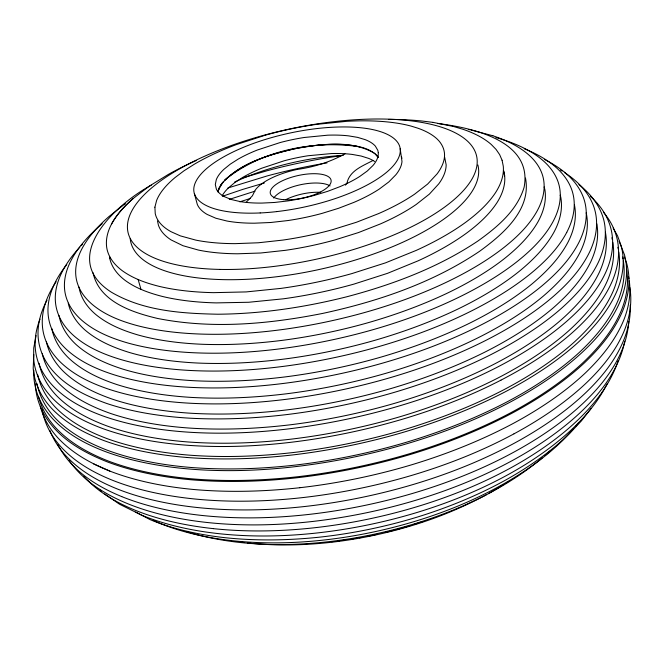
<?xml version="1.0" encoding="UTF-8"?>
<svg xmlns="http://www.w3.org/2000/svg" width="664" height="664" viewBox="0 0 664 664"><rect width="100%" height="100%" fill="white"/><g stroke="black" fill="none" stroke-linecap="round" stroke-linejoin="round"><path stroke-width="1" d="M33.798 370.28L33.897 377.575A306.311 138.975 -12.2 0 0 52.796 418.868C66.939 434.073 85.681 444.1 104.895 451.412A305.83 138.535 -12.2 0 0 188.725 468.975C224.108 471.963 259.757 470.743 295.007 466.684A305.639 138.361 -12.3 0 0 407.862 443.444C442.498 433.086 476.345 419.897 508.367 403.065A305.805 138.519 -12.4 0 0 581.647 352.866C597.459 338.2 611.801 321.276 620.217 301.224A306.278 138.942 -12.4 0 0 624.459 254.744L619.089 241.223M33.806 354.51L33.2 368.238A305.183 136.56 -12.2 0 0 51.966 408.733C66.226 423.557 84.735 433.285 103.775 440.522A304.685 136.12 -12.2 0 0 187.115 457.496M218.066 192.029L219.195 187.771M218.157 190.726L219.859 186.484L222.531 182.567M36.122 335.569L33.731 347.977L33.648 358.51A302.377 133.398 -12.2 0 0 52.282 398.018C66.325 412.601 84.776 422.022 103.601 428.886A301.912 132.991 -12.2 0 0 186.127 445.171C220.971 447.81 256.038 446.407 290.716 442.315A301.722 132.825 -12.3 0 0 401.828 419.391C435.941 409.273 469.315 396.458 500.963 380.14M218.215 190.319L223.112 181.911M40.023 319.118C36.329 328.365 34.528 338.424 35.3 348.384A298.509 129.77 -12.2 0 0 53.784 386.722C67.72 400.882 85.93 409.92 104.464 416.502A298.053 129.372 -12.2 0 0 185.795 431.99C220.116 434.43 254.636 432.953 288.782 428.861A297.862 129.214 -12.3 0 0 398.201 406.26C431.808 396.342 464.692 383.809 495.925 367.881A298.028 129.355 -12.4 0 0 567.62 320.521C583.075 306.793 597.276 290.981 605.9 271.999A298.468 129.737 -12.4 0 0 610.872 228.433C607.668 215.858 599.949 204.802 590.288 196.295M196.253 160.539A206.081 78.435 -12.3 0 0 168.415 174.375L149.251 186.169L133.09 198.569A205.865 78.269 -12.2 0 0 111.427 224.274C107.427 231.902 105.203 240.717 107.037 249.282A205.591 78.061 -12.2 0 0 122.608 270.945C133.422 278.648 146.105 283.072 158.879 286.292A205.367 77.887 -12.3 0 0 213.65 292.658L246.195 291.919L280.897 288.4A205.276 77.821 -12.3 0 0 351.812 273.609L385.452 262.878L416.278 250.378A205.35 77.879 -12.3 0 0 465.887 222.149C477.001 213.874 487.567 204.537 495.336 192.95A205.566 78.045 -12.4 0 0 503.279 166.216L502.075 160.248M606.971 384.016C599.202 399.803 587.872 413.572 575.431 425.906A280.963 140.195 -12.4 0 1 508.79 474.245C479.997 490.156 449.37 502.573 417.938 512.193A280.822 140.054 -12.3 0 1 315.881 533.101C283.744 536.545 251.241 537.126 219.078 533.69A280.98 140.22 -12.2 0 1 141.59 515.139L119.445 504.175L104.696 493.958M46.995 300.252C40.819 311.69 37.084 324.771 38.213 337.851A293.272 125.579 -12.2 0 0 56.531 374.828C70.284 388.564 88.329 396.881 106.398 403.355A293.023 125.272 -12.2 0 0 186.152 417.963C219.801 420.063 253.565 418.536 287.022 414.552A292.841 125.114 -12.3 0 0 394.15 392.407C427.06 382.647 459.264 370.454 489.974 355.082A292.998 125.255 -12.4 0 0 560.499 309.167C575.655 295.771 589.624 280.523 598.43 262.131A293.447 125.637 -12.4 0 0 603.759 219.908C600.281 206.479 591.641 195.091 581.1 186.327A294.011 126.118 -12.4 0 0 578.892 184.559M566.741 232.375C558.109 248.635 544.895 261.906 530.793 273.502A267.982 109.178 -12.3 0 1 466.028 313.624C438.174 327.128 409.016 337.843 379.285 346.442A267.858 109.079 -12.3 0 1 282.806 366.445C252.66 370.296 222.199 372.006 191.838 370.553A268.007 109.195 -12.3 0 1 119.321 359.083C102.754 353.978 86.337 346.915 73.264 335.254A268.372 109.494 -12.2 0 1 55.602 303.514C54.091 291.255 57.967 278.988 63.985 268.414A268.82 109.859 -12.2 0 1 79.854 247.108M220.639 185.181C238.451 163.22 267.725 155.343 294.094 148.852C320.338 144.345 350.252 139.299 374.463 153.235M591.084 408.401L581.415 420.885L569.787 433.31A272.887 137.597 -12.4 0 1 505.196 480.296C477.325 495.61 447.76 507.645 417.399 517.048A272.746 137.456 -12.3 0 1 318.878 537.234C287.778 540.446 256.379 540.969 225.27 537.716A272.904 137.614 -12.2 0 1 150.056 519.613L135.663 512.044M575.97 425.956L578.435 422.935M573.447 428.969L562.864 440.249A263.085 134.028 -12.4 0 1 500.631 485.575C473.955 500.39 445.544 511.961 416.394 520.908A262.961 133.904 -12.3 0 1 321.916 540.247C292.077 543.426 261.898 543.899 232.035 540.654A263.102 134.045 -12.2 0 1 159.501 523.141L153.027 520.302M224.283 180.6C244.692 161.161 273.203 153.276 300.128 147.665C315.101 144.976 330.39 143.607 345.595 144.71C357.107 145.889 370.421 147.591 378.165 157.102M246.319 202.122L252.362 195.872L255.275 190.07A48.646 18.003 -12.3 0 1 297.132 169.453C313.873 167.096 330.174 162.074 344.956 153.807M224.864 179.944C261.317 150.305 313.449 140.013 359.365 146.736M102.273 223.677L100.696 225.005A256.868 103.186 -12.2 0 0 72.376 258.022C66.749 267.957 63.188 279.527 64.798 291.023A256.462 102.854 -12.2 0 0 82.162 320.604C94.828 331.444 110.556 337.901 126.384 342.574A256.121 102.588 -12.3 0 0 195.506 352.833C224.341 354.036 253.25 352.293 281.851 348.583A255.989 102.48 -12.3 0 0 373.351 329.585C401.579 321.476 429.284 311.391 455.803 298.734A256.113 102.571 -12.3 0 0 517.729 261.093C531.291 250.212 544.048 237.762 552.589 222.448A256.437 102.837 -12.4 0 0 559.578 187.547C557.544 176.367 550.522 166.739 541.89 159.617A256.844 103.161 -12.4 0 0 504.582 140.195L499.801 138.693M122.458 205.857L109.211 216.356A242.692 95.774 -12.2 0 0 82.768 247.257C77.588 256.487 74.401 267.277 76.128 277.901A242.318 95.483 -12.2 0 0 93.068 305.108C105.236 315.026 120.151 320.845 135.124 325.045A242.02 95.242 -12.3 0 0 200.237 334.05C227.279 334.988 254.37 333.245 281.179 329.709A241.903 95.151 -12.3 0 0 366.843 311.897C393.32 304.344 419.316 294.982 444.241 283.271A242.011 95.234 -12.3 0 0 502.781 248.402C515.696 238.31 527.888 226.789 536.255 212.546A242.302 95.467 -12.4 0 0 543.65 180.052C542.023 169.644 535.624 160.597 527.664 153.957A242.659 95.749 -12.4 0 0 492.862 135.763M123.28 205.242L125.479 203.699M151.317 185.19C115.992 203.972 57.627 257.806 111.32 292.16C143.266 311.009 181.637 313.499 217.875 314.221C261.367 313.889 304.635 307.366 346.774 296.775C392.864 284.59 438.265 267.584 478.047 240.916C497.211 227.121 517.057 210.695 524.12 187.231C532.976 140.403 471.465 127.687 437.468 123.446M513.994 433.833C482.313 450.881 448.723 464.211 414.303 474.619A303.896 143.042 -12.3 0 1 302.211 497.643C267.127 501.561 231.636 502.507 196.461 499.162A304.079 143.225 -12.2 0 1 112.838 480.404C93.458 472.668 74.717 462.078 60.598 446.449A304.56 143.673 -12.2 0 1 42.056 409.298M372.902 160.514C362.959 165.867 349.745 170.515 347.023 182.874A48.646 18.003 -12.3 0 1 345.446 185.131M486.031 494.904C463.281 506.707 439.377 516.169 414.892 523.688A251.863 129.53 -12.3 0 1 325.061 542.081C296.634 545.094 267.874 545.534 239.438 542.422A251.988 129.663 -12.2 0 1 186.244 531.54M222.548 196.245L242.717 189.406L264.322 183.007M419.714 522.593L422.52 521.63M229.304 199.383L254.968 191.182M227.926 187.978L267.335 175.885A270.538 115.926 -12.3 0 1 327.037 162.904M239.787 201.839L250.444 198.436M414.029 524.411L418.768 522.9M242.958 177.786L267.152 170.731A260.678 109.925 -12.3 0 1 333.369 156.812L341.686 155.592M299.796 487.725C264.562 491.584 228.989 492.613 193.656 489.492A305.332 141.988 -12.2 0 1 109.834 471.083C90.511 463.339 71.853 452.931 57.577 437.526A305.838 142.453 -12.2 0 1 40.288 406.227M187.115 457.496C222.332 460.202 257.74 458.915 292.807 454.923A304.486 135.937 -12.3 0 0 405.057 431.783C439.493 421.424 473.15 408.385 505.113 391.868A304.66 136.095 -12.4 0 0 578.161 342.375C593.832 327.85 608.091 311.275 616.74 291.546A305.149 136.527 -12.4 0 0 621.172 245.863L617.537 235.778L613.138 228.051M213.459 528.652C246.527 532.13 279.942 531.474 312.976 527.921A287.778 141.971 -12.3 0 0 418.029 506.383C450.366 496.523 481.873 483.774 511.504 467.473A287.927 142.121 -12.4 0 0 579.888 418.046C594.977 403.214 608.373 386.108 616.159 366.262A288.334 142.528 -12.4 0 0 618.068 360.867M247.514 542.936L251.299 543.293M253.191 543.476C278.166 545.841 303.357 545.227 328.282 542.621A239.106 124.151 -12.3 0 0 412.859 525.307C441.477 516.634 469.066 504.723 495.095 490.015A251.971 129.646 -12.4 0 0 542.073 458.011M433.111 122.392L421.939 121.006A206.072 78.427 -12.3 0 0 388.54 119.42M433.102 122.392L453.603 126.509L462.8 129.248A205.848 78.252 -12.4 0 1 491.302 144.52L496.025 149.367L499.643 154.621L502.075 160.24M468.327 129.472L470.087 129.795M471.091 130.011L492.862 135.755M495.867 137.556L498.838 138.394M109.444 389.428C91.723 383.518 74.243 375.376 60.615 362.312A286.591 120.815 -12.2 0 1 42.488 326.879C41.16 313.342 45.509 299.896 52.141 288.234A287.105 121.255 -12.2 0 1 56.141 281.76M109.809 258.628L109.552 256.586L109.801 258.62A204.861 79.107 -12.2 0 0 125.438 280.615C136.22 288.417 148.894 292.957 161.676 296.268A204.637 78.941 -12.3 0 0 216.323 302.892L248.751 302.261L283.337 298.817A204.553 78.867 -12.3 0 0 353.97 284.092L387.461 273.352L418.154 260.811A204.628 78.933 -12.3 0 0 467.514 232.417C478.611 224.058 489.119 214.621 496.805 202.96A204.844 79.099 -12.4 0 0 504.657 175.91L503.644 170.864L504.657 175.91M121.753 496.606C102.555 488.762 84.037 478.047 70.085 462.451A298.7 144.354 -12.2 0 1 57.768 444.365M93.591 463.895L109.826 471.083M564.583 172.275C574.327 180.226 582.361 190.867 585.117 203.325A278.316 115.436 -12.4 0 1 578.966 242.31C570.301 259.408 556.722 273.427 542.181 285.661A277.934 115.121 -12.3 0 1 475.075 327.966C446.092 342.226 415.705 353.489 384.713 362.511A277.793 115.005 -12.3 0 1 284.001 383.369C252.552 387.319 220.772 388.988 189.107 387.278A277.95 115.138 -12.3 0 1 113.718 374.679C96.529 369.167 79.531 361.531 66.151 349.131A278.341 115.461 -12.2 0 1 48.231 315.45C46.82 302.51 50.962 289.612 57.311 278.465A278.83 115.868 -12.2 0 1 66.765 264.538M100.139 490.123L101.567 491.426M375.26 153.816L378.165 157.434M83.631 476.188C97.284 491.426 115.312 502.017 134.062 509.794A287.944 142.146 -12.2 0 0 213.468 528.644M603.402 212.214C609.594 219.386 614.208 227.926 616.665 237.089A302.344 133.364 -12.4 0 1 611.967 281.802C603.427 301.24 589.109 317.483 573.497 331.602A301.888 132.966 -12.4 0 1 500.955 380.14M624.392 257.068L626.774 263.699A306.859 141.075 -12.4 0 1 622.683 310.81C614.192 331.012 599.966 348.102 584.212 363.083A306.37 140.627 -12.4 0 1 510.94 413.788C478.86 430.662 445.004 443.95 410.344 454.466A306.187 140.461 -12.3 0 1 297.339 477.723C261.989 481.641 226.299 482.753 190.834 479.748A306.394 140.643 -12.2 0 1 106.813 461.696C87.606 453.977 68.641 444.025 54.523 428.529A306.677 141.009 -12.2 0 1 35.59 387.51M444.639 157.152L446.15 164.78A149.516 55.552 -12.3 0 1 438.713 183.903L429.367 194.12L416.303 204.396A149.4 55.469 -12.3 0 1 380.414 223.926L358.543 232.541L334.855 239.961A149.358 55.436 -12.3 0 1 285.13 250.361L260.72 253.001L237.687 253.781A149.4 55.469 -12.3 0 1 198.287 250.037L182.99 245.721L171.188 239.97A149.524 55.56 -12.3 0 1 158.414 225.146L157.492 220.929M560.192 195.158L560.756 197.117A255.715 104.165 -12.4 0 1 553.851 232.4C545.293 247.755 532.677 260.296 519.19 271.368A255.374 103.891 -12.3 0 1 457.571 309.216C431.152 321.849 403.587 331.95 375.484 340.134A255.25 103.791 -12.3 0 1 284.366 359.041C255.839 362.635 227.047 364.279 198.304 363.067A255.391 103.908 -12.3 0 1 129.364 352.476C113.519 347.612 97.882 340.997 85.15 330.141A255.74 104.19 -12.2 0 1 68.251 303.182M138.17 279.61L141 289.438M544.165 186.924L544.887 189.672A241.613 96.736 -12.4 0 1 537.583 222.531C529.208 236.807 517.14 248.427 504.3 258.694A241.314 96.496 -12.3 0 1 446.05 293.754C421.217 305.448 395.354 314.819 368.993 322.447A241.206 96.404 -12.3 0 1 283.677 340.167C256.943 343.603 229.96 345.255 203.001 344.301A241.331 96.504 -12.3 0 1 138.062 334.98C123.064 330.597 108.24 324.63 96.014 314.694A241.638 96.753 -12.2 0 1 78.999 287.114M194.336 193.465L197.308 204.429A106.589 38.819 -12.3 0 0 207.168 214.439L215.817 218.224L226.814 220.996A106.53 38.769 -12.3 0 0 254.636 223.187L270.704 222.498L287.653 220.581A106.506 38.753 -12.3 0 0 322.123 213.36L338.599 208.28L353.887 202.387A106.53 38.769 -12.3 0 0 379.335 189.016L388.822 181.936L395.794 174.856A106.589 38.811 -12.3 0 0 401.986 161.452L400.184 148.686A102.704 36.727 -12.3 0 0 398.134 143.1A106.389 38.064 -12.3 0 0 378.181 130.949A102.596 36.653 -12.3 0 0 367.707 128.658A106.423 38.089 -12.3 0 0 328.365 127.496A102.522 36.603 -12.3 0 0 313.64 128.965A106.439 38.097 -12.3 0 0 268.704 138.436A102.522 36.603 -12.3 0 0 254.486 143.059A106.423 38.089 -12.3 0 0 218.166 160.148A102.58 36.644 -12.3 0 0 209.069 166.54A106.389 38.064 -12.3 0 0 194.22 185.97A102.696 36.727 -12.3 0 0 193.988 192.02A106.34 38.031 -12.3 0 0 208.72 206.67A102.804 36.802 -12.3 0 0 218.572 209.89A106.306 38.006 -12.3 0 0 260.172 212.945M401.438 156.43L401.919 158.372M93.035 272.771C99.185 301.647 132.128 312.379 157.426 318.421C212.073 329.294 268.563 324.165 322.795 313.391C377.924 301.448 432.604 282.997 479.657 251.241C502.681 234.458 531.665 209.973 525.49 178.043M35.399 383.825L35.507 386.597M477.873 164.938A177.794 67.388 -12.3 0 1 315.989 270.182A177.794 67.388 -12.3 0 1 130.194 238.559M273.709 198.063A30.984 11.662 -12.3 0 1 300.443 184.741A30.984 11.662 -12.3 0 1 330.083 185.912M524.203 148.719A268.787 109.834 -12.4 0 1 554.091 165.751C563.329 173.296 570.891 183.463 573.306 195.316A268.339 109.469 -12.4 0 1 566.732 232.375M81.199 245.663A268.82 109.859 -12.2 0 1 82.585 244.219M574.426 204.844A267.584 110.847 -12.4 0 1 567.944 242.302C559.287 258.595 546.223 271.974 532.204 283.76A267.219 110.539 -12.3 0 1 467.771 324.09C440.016 337.561 411.008 348.309 381.41 356.975A267.077 110.431 -12.3 0 1 285.329 376.886C255.275 380.605 224.93 382.223 194.668 380.754A267.235 110.556 -12.3 0 1 122.334 368.96C105.75 363.631 89.432 356.41 76.294 344.732A267.617 110.871 -12.2 0 1 58.971 315.458M626.642 269.8A305.432 140.394 -12.4 0 1 621.222 310.777C612.739 330.871 598.563 347.87 582.867 362.776A304.942 139.946 -12.4 0 1 509.935 413.191C478.022 429.965 444.357 443.17 409.879 453.636A304.768 139.789 -12.3 0 1 297.497 476.76C262.338 480.661 226.839 481.774 191.572 478.802A304.967 139.971 -12.2 0 1 107.95 460.882C88.727 453.313 70.127 443.137 55.859 427.923A305.473 140.428 -12.2 0 1 38.661 397.113M544.339 159.393A278.797 115.843 -12.4 0 1 564.574 172.275M586.188 212.804A277.527 116.856 -12.4 0 1 580.137 252.196C571.43 269.327 558.017 283.453 543.55 295.887A277.129 116.515 -12.3 0 1 476.785 338.416C447.909 352.625 417.681 363.93 386.822 373.027A276.988 116.399 -12.3 0 1 286.533 393.785C255.175 397.595 223.519 399.172 191.962 397.445A277.154 116.532 -12.2 0 1 116.756 384.506C99.55 378.762 82.66 370.977 69.205 358.552A277.56 116.881 -12.2 0 1 51.784 328.497M618.79 252.029A301.506 134.833 -12.4 0 1 613.013 291.479C604.398 310.959 590.263 327.302 574.75 341.636A301.024 134.41 -12.4 0 1 502.565 390.399C471.033 406.667 437.842 419.507 403.878 429.724A300.858 134.261 -12.3 0 1 293.231 452.533C258.645 456.475 223.726 457.762 188.991 455.13A301.049 134.435 -12.2 0 1 106.68 438.481C87.839 431.368 69.521 421.789 55.361 407.206A301.539 134.867 -12.2 0 1 37.74 374.894M617.852 247.282A301.506 134.833 -12.4 0 1 618.275 249.166M612.822 242.352A297.638 131.206 -12.4 0 1 606.962 281.735C598.289 300.759 584.245 316.662 568.899 330.622A297.173 130.8 -12.4 0 1 497.552 378.198C466.435 394.084 433.716 406.634 400.267 416.652A297.007 130.65 -12.3 0 1 291.305 439.136C257.258 443.079 222.88 444.448 188.659 442.016A297.198 130.825 -12.2 0 1 107.535 426.155C88.984 419.333 70.915 410.136 56.863 395.968A297.671 131.24 -12.2 0 1 39.126 363.341M611.859 237.745A297.638 131.206 -12.4 0 1 612.291 239.571M605.402 232.217A292.417 127.007 -12.4 0 1 599.517 271.925C590.811 290.417 576.916 305.805 561.802 319.318A291.977 126.625 -12.4 0 1 491.617 365.457C461.065 380.879 429.002 393.088 396.225 402.849A291.811 126.484 -12.3 0 1 289.537 424.885C256.196 428.803 222.54 430.255 189.016 428.039A291.994 126.641 -12.2 0 1 109.452 413.074C91.275 406.567 73.513 397.794 59.611 384.132A292.459 127.04 -12.2 0 1 42.255 353.646M109.444 389.419A286.176 120.466 -12.2 0 0 187.24 403.065C219.983 405.032 252.868 403.413 285.404 399.404A286.01 120.325 -12.3 0 0 389.652 377.824C421.715 368.462 453.122 356.684 483.035 341.794A286.151 120.45 -12.3 0 0 552.033 297.547C566.956 284.756 580.809 270.057 589.491 252.237A286.566 120.79 -12.4 0 0 595.21 211.534C592.172 198.544 583.731 187.472 573.53 179.147A287.072 121.222 -12.4 0 0 564.508 172.582M560.391 170.025A287.072 121.222 -12.4 0 1 562.059 171.038M596.828 223.785A285.752 122.226 -12.4 0 1 590.62 262.072C581.888 279.934 568.201 294.733 553.378 307.739A285.329 121.869 -12.4 0 1 484.712 352.202C454.906 367.059 423.665 378.853 391.752 388.307A285.18 121.736 -12.3 0 1 287.935 409.771C255.491 413.655 222.739 415.166 190.095 413.191A285.354 121.885 -12.2 0 1 112.498 399.197C94.769 393.055 77.397 384.755 63.686 371.674A285.794 122.259 -12.2 0 1 46.331 341.528M623.338 260.869A304.087 137.896 -12.4 0 1 617.752 301.166C609.195 320.994 595.019 337.702 579.39 352.36A303.597 137.465 -12.4 0 1 506.682 402.069C474.893 418.635 441.377 431.683 407.082 442.05A303.423 137.307 -12.3 0 1 295.297 465.074C260.346 469.008 225.054 470.203 189.97 467.39A303.622 137.481 -12.2 0 1 106.829 450.051C87.764 442.689 69.272 432.787 55.037 417.855A304.12 137.929 -12.2 0 1 37.084 383.767M622.575 256.976A304.087 137.896 -12.4 0 1 622.981 258.918M410.236 525.622A224.457 117.644 -12.3 0 1 395.769 529.764M393.818 530.279A224.457 117.644 -12.3 0 1 385.02 532.478M377.144 534.288A224.457 117.644 -12.3 0 1 373.193 535.134M371.217 535.541A224.457 117.644 -12.3 0 1 366.271 536.529M361.307 537.45A224.457 117.644 -12.3 0 1 359.324 537.807M357.34 538.147A224.457 117.644 -12.3 0 1 355.356 538.479M353.373 538.803A224.457 117.644 -12.3 0 1 351.389 539.118M344.45 540.139A224.457 117.644 -12.3 0 1 342.466 540.413M339.495 540.795A224.457 117.644 -12.3 0 1 337.519 541.044M333.56 541.509A224.457 117.644 -12.3 0 1 331.593 541.724M630.219 305.125A302.062 144.237 -12.4 0 1 624.168 339.047C616.109 359.465 602.082 376.911 586.428 392.05A301.605 143.797 -12.4 0 1 514.517 443.104C483.168 460.102 449.893 473.366 415.797 483.707A301.448 143.648 -12.3 0 1 304.776 506.499C269.999 510.342 234.815 511.205 199.955 507.786A301.63 143.822 -12.2 0 1 116.939 488.82C97.616 481.018 78.958 470.336 64.914 454.691A302.103 144.271 -12.2 0 1 49.833 430.297M549.925 451.097A251.971 129.646 -12.4 0 1 545.003 455.512M624.724 341.163A294.094 143.756 -12.4 0 1 620.043 357.323C612.175 377.459 598.513 394.756 583.191 409.771A293.671 143.341 -12.4 0 1 513.347 459.994C483.019 476.627 450.773 489.6 417.706 499.685A293.513 143.192 -12.3 0 1 310.154 521.738C276.382 525.407 242.227 526.12 208.405 522.626A293.687 143.358 -12.2 0 1 127.463 503.602C108.448 495.776 90.146 485.085 76.319 469.622A294.135 143.789 -12.2 0 1 69.056 460.243M513.994 433.824A304.054 143.2 -12.4 0 0 586.578 382.688C602.339 367.59 616.482 350.169 624.65 329.742A304.519 143.631 -12.4 0 0 629.787 287.346M299.771 487.725A305.133 141.797 -12.3 0 0 412.336 464.584C446.864 454.068 480.562 440.763 512.467 423.856A305.307 141.963 -12.4 0 0 585.399 372.919C601.119 357.83 615.254 340.599 623.67 320.314A305.797 142.411 -12.4 0 0 629.273 280.814M628.601 276.755A305.797 142.411 -12.4 0 1 628.974 278.78M628.717 321.252A298.667 144.32 -12.4 0 1 622.716 348.251C614.739 368.57 600.879 385.983 585.366 401.097A298.219 143.889 -12.4 0 1 514.351 451.869C483.45 468.726 450.615 481.873 416.959 492.115A298.061 143.731 -12.3 0 1 307.424 514.583C273.07 518.343 238.318 519.132 203.906 515.662A298.236 143.914 -12.2 0 1 121.753 496.606M508.093 481.682A239.206 124.259 -12.4 0 1 506.391 482.786M502.939 484.994A239.206 124.259 -12.4 0 1 496.73 488.787M495.925 489.268A239.206 124.259 -12.4 0 1 488.472 493.543M244.41 542.571A239.223 124.276 -12.2 0 1 241.331 542.181M276.788 211.6A102.87 36.852 -12.3 0 1 260.163 212.953M276.788 211.592A106.29 37.989 -12.3 0 0 328.356 200.785A102.879 36.852 -12.3 0 0 344.367 195.299A106.306 38.006 -12.3 0 0 382.497 175.487A102.812 36.81 -12.3 0 0 390.805 168.457A106.34 38.031 -12.3 0 0 400.168 148.686M374.662 161.493A83.88 31.084 -12.3 0 0 368.678 158.405L361.166 156.04L352.293 154.438A83.921 31.108 -12.3 0 0 331.452 153.558L308.096 155.749A83.93 31.117 -12.3 0 0 284.151 160.788L261.657 168.241A83.921 31.108 -12.3 0 0 242.501 177.529L234.724 182.617L228.449 187.879A83.88 31.084 -12.3 0 0 222.166 195.814M234.699 181.994A125.878 48.356 -12.3 0 1 343.296 155.359M285.761 199.665A30.876 11.819 -12.3 0 1 320.795 192.344M111.436 224.274A205.865 78.269 -12.2 0 1 133.099 198.569M378.289 152.645L378.239 155.052A84.428 30.162 -12.3 0 1 372.961 165.502L367.308 170.988L359.722 176.466A84.394 30.137 -12.3 0 1 339.619 186.792L327.634 191.34L314.753 195.266A84.378 30.129 -12.3 0 1 287.836 200.918L274.597 202.462L262.014 203.076A84.394 30.137 -12.3 0 1 240.111 201.574L231.371 199.532L224.44 196.693A84.428 30.162 -12.3 0 1 216.348 189.074L215.31 184.526L216.306 179.629A84.477 30.195 -12.3 0 1 223.909 169.32L230.259 164.157L238.11 159.153A84.511 30.22 -12.3 0 1 257.449 149.981L280.108 142.561A84.527 30.229 -12.3 0 1 304.212 137.489L327.701 135.182A84.511 30.22 -12.3 0 1 348.65 135.879L357.556 137.365L365.092 139.614A84.469 30.195 -12.3 0 1 375.392 146.171L377.824 150.363L378.289 152.645M154.903 207.201L155.243 213.601A149.599 54.614 -12.3 0 0 171.171 231.769L180.359 235.878L195.681 240.086A149.931 54.689 -12.3 0 0 235.18 243.647L258.279 242.783L282.773 240.094A149.881 54.647 -12.3 0 0 332.697 229.644L356.485 222.241L378.455 213.65A149.923 54.68 -12.3 0 0 414.51 194.245L427.649 184.052L437.045 173.935A150.039 54.763 -12.3 0 0 444.556 155.036C444.573 149.076 441.726 143.515 437.526 139.398A150.188 54.871 -12.3 0 0 417.839 128.185L411.282 126.152A143.847 52.431 -12.3 0 0 396.449 123.072L392.416 122.508A149.807 54.763 -12.3 0 0 346.898 121.305L316.686 124.351A149.84 54.788 -12.3 0 0 265.476 135.149L236.343 144.603A149.807 54.763 -12.3 0 0 194.328 164.224L184.019 170.781L175.08 177.537A149.715 54.697 -12.3 0 0 156.596 200.511L154.903 207.201M219.701 269.41A178.425 66.466 -12.3 0 0 477.125 159.484A178.425 66.466 -12.3 0 0 210.106 153.824A178.425 66.466 -12.3 0 0 219.701 269.41M283.702 199.665A31.092 11.504 -12.3 0 0 331.087 181.845A31.092 11.504 -12.3 0 0 287.238 178.724A31.092 11.504 -12.3 0 0 283.702 199.665"/></g></svg>
